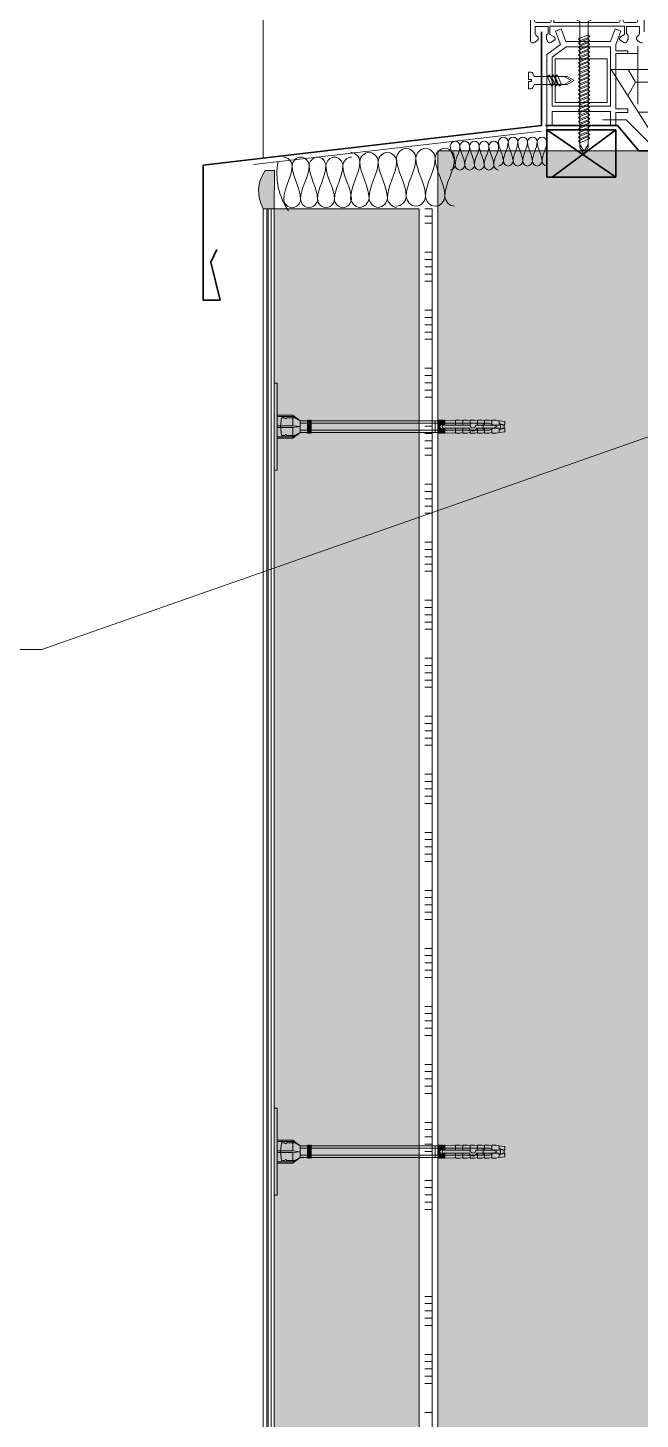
# Model space of a CAD drawing. Header units: millimetres. Extents: x 706 to 61221, y -16940 to 17865.
# Drawn here: x 10834 to 11257, y 4069 to 5028 of the extents above; entities that cross this region are included whole.
import ezdxf

# ---------------------------------------------------------------- set-up
doc = ezdxf.new("R2010")
doc.units = ezdxf.units.MM
for name, color, linetype, lineweight in [('TN-КРЕПЕЖ', 7, 'Continuous', 20), ('Аннотация', 7, 'Continuous', 20), ('Сноски', 7, 'Continuous', 20), ('ТН_Крепеж', 7, 'Continuous', 20), ('Узлы', 7, 'Continuous', 20)]:
    doc.layers.add(name, color=color, linetype=linetype, lineweight=lineweight)
doc.layers.add('Линии', color=7, linetype='Continuous', lineweight=9, true_color=0x00a600)
doc.layers.add('Откосы оконные_dwg', color=7, linetype='Continuous', lineweight=9, true_color=0x767676)

# ---------------------------------------------------------------- blocks, each defined once
blk = doc.blocks.new('Откосы оконные_dwg__U19-V5-Подиумы')
at = {"layer": 'Сноски'}
h = blk.add_hatch(color=256, dxfattribs=at)
h.paths.add_polyline_path([(4048.26, 5136.01), (4048.79, 5136.05), (4048.79, 5140.68), (4048.18, 5141.73), (4048.18, 5149.15), (4047.55, 5149.78), (4044.79, 5149.78), (4042.89, 5151.78), (4042.86, 5164.51), (4040.47, 5169.68), (4040.47, 5147.26), (4042.11, 5147.26), (4042.11, 5140.54), (4042.58, 5140.3), (4048.26, 5140.3), (4048.26, 5136.05)])
h.paths.add_polyline_path([(4001.96, 5137.84), (4005.97, 5140.54), (4005.97, 5147.26), (4008.47, 5147.26), (4008.47, 5169), (4004.32, 5167.42), (4004.32, 5162.14), (4002.58, 5162.15), (4002.08, 5163.19), (4001.54, 5163.43), (4001.02, 5163.34), (4000.43, 5163.07), (3997.79, 5160.43), (3997.51, 5159.05), (3997.86, 5158.57), (4000.86, 5156.11), (4001.47, 5156.03), (4002.02, 5156.25), (4002.59, 5157.23), (4004.47, 5157.23), (4004.47, 5153.36), (4001.96, 5153.36), (4001.96, 5141.32)])
h.paths.add_polyline_path([(4014.47, 5147.26), (4021.47, 5147.26), (4021.47, 5164.51), (4014.47, 5164.51), (4014.47, 5153.36)])
h.paths.add_polyline_path([(4034.47, 5147.26), (4034.47, 5164.51), (4027.47, 5164.51), (4027.47, 5147.26)])
h = blk.add_hatch(color=256, dxfattribs=at)
h.paths.add_polyline_path([(3986.32, 5084.64), (3986.32, 5100.94), (3981.67, 5099.7), (3981.67, 5095.32), (3980.5, 5095.35), (3978.42, 5096.25), (3975.6, 5093.37), (3975.66, 5091.96), (3975.86, 5091.75), (3978.97, 5089.33), (3979.57, 5089.22), (3980.25, 5089.62), (3980.52, 5090.06), (3980.58, 5090.39), (3982.06, 5090.39), (3982.06, 5087.07), (3984.15, 5085.88)])
h.paths.add_polyline_path([(3980.58, 5095.35), (3980.41, 5095.99), (3979.95, 5096.45), (3979.21, 5096.58), (3978.42, 5096.25), (3980.58, 5095.36)])
blk.add_hatch(color=256, dxfattribs=at).paths.add_polyline_path([(4042.17, 5061.35), (4045.93, 5063.04), (4046.1, 5067.22), (4046.56, 5067.69), (4047.2, 5067.86), (4047.7, 5067.86), (4047.87, 5065.13), (4048.34, 5064.67), (4048.64, 5064.54), (4049.86, 5064.87), (4054.62, 5069.87), (4054.3, 5071.09), (4049.6, 5075.72), (4048.34, 5075.72), (4047.87, 5075.26), (4047.7, 5074.63), (4047.7, 5072.53), (4046.56, 5072.7), (4046.1, 5073.17), (4045.93, 5073.8), (4045.93, 5076.93), (4042.17, 5076.93), (4042.17, 5066.59)])
for p, q in [((4008.47, 5318.3), (4008.47, 5147.26)), ((4014.47, 5318.3), (4014.47, 5147.26)), ((4021.47, 5318.3), (4021.47, 5147.26)), ((4027.47, 5318.3), (4027.47, 5147.26)), ((4034.47, 5318.3), (4034.47, 5147.26)), ((4040.47, 5318.3), (4040.47, 5147.26)), ((3997.79, 5160.43), (4000.43, 5163.07)), ((4004.32, 5167.42), (4008.47, 5169)), ((4014.47, 5164.51), (4021.47, 5164.51)), ((4027.47, 5164.51), (4034.47, 5164.51)), ((4042.89, 5164.45), (4040.47, 5169.68)), ((3996.09, 5156.48), (3997.68, 5155.13)), ((3997.86, 5158.57), (4000.38, 5156.45)), ((4046.9, 5152.53), (4048.16, 5152.53)), ((4060.86, 5142.19), (4060.86, 5156.87)), ((4049.06, 5152.16), (4050.55, 5150.66)), ((4053.24, 5136.31), (4052.37, 5133.14)), ((4052.99, 5137.47), (4053.07, 5137.36)), ((4056.45, 5137.76), (4056.72, 5137.29)), ((4062.18, 5140.7), (4061.5, 5141.09)), ((4052.87, 5130.08), (4051.61, 5130.96)), ((3975.78, 5093.61), (3978.42, 5096.25)), ((3981.67, 5099.7), (3986.32, 5100.94)), ((4014.97, 5104.45), (4034.58, 5104.45)), ((3963.64, 5093.92), (3963.64, 5019.08)), ((3975.86, 5091.75), (3978.37, 5089.62)), ((4023.34, 5066.96), (3980.92, 5063.06)), ((4054.3, 5071.09), (4049.86, 5075.52)), ((4054.3, 5069.3), (4049.86, 5064.87)), ((3966.46, 5032.97), (3966.46, 5042.59)), ((3967.72, 5043.85), (3976.77, 5043.85)), ((3978.03, 5042.59), (3978.03, 5032.97)), ((3976.77, 5031.71), (3967.72, 5031.71)), ((4036.45, 5031.71), (4028.98, 5031.71)), ((3966.87, 5018.12), (3968.61, 5019.62)), ((3968.68, 5021.78), (3967.36, 5023.1)), ((3969.05, 5020.58), (3969.05, 5020.89)), ((3974.67, 5022.53), (3974.67, 5020.37)), ((3974.87, 5019.68), (3975.82, 5018.22)), ((4030.94, 5019.68), (4029.99, 5018.22)), ((4031.14, 5022.53), (4031.14, 5020.37)), ((4036.76, 5020.58), (4036.76, 5020.89)), ((4037.13, 5021.78), (4038.45, 5023.1)), ((4038.94, 5018.12), (4037.2, 5019.62)), ((3964.9, 5017.82), (3966.05, 5017.82)), ((4040.91, 5017.82), (4039.76, 5017.82))]:
    blk.add_line(p, q, dxfattribs=at)
at = {"layer": 'Сноски', "flags": 128}
for points in [[(4002.59, 5162.18), (4002.59, 5162.14), (4004.32, 5162.14), (4004.32, 5167.42), (4003.27, 5167.42), (3987.12, 5161.19)], [(4060.1, 5158.03), (4045.35, 5164.45), (4042.89, 5164.45), (4042.89, 5151.78), (4044.79, 5149.78), (4047.55, 5149.78), (4048.18, 5149.15), (4048.18, 5141.73), (4048.79, 5140.68), (4048.79, 5136.05), (4001.96, 5132.35), (4001.96, 5153.36), (4004.47, 5153.36), (4004.47, 5157.23), (4002.59, 5157.23)], [(3986.32, 5160.01), (3986.32, 5089.44), (3991.73, 5089.44), (3991.73, 5091.5), (3989.67, 5091.5), (3989.67, 5095.5), (3998.62, 5095.5), (3998.62, 5091.29), (3996.56, 5091.29), (3996.56, 5089.44), (4016.76, 5089.44), (4016.76, 5093.59), (4013.7, 5093.59), (4013.7, 5103.18)], [(3995.09, 5161.33), (3989.06, 5159), (3989.06, 5100.31)], [(3989.06, 5099.05), (3999.81, 5099.05), (3999.81, 5129.23), (3998.13, 5132.35), (3998.13, 5154.17)], [(4057.36, 5156.23), (4045.63, 5161.33), (4045.63, 5153.79)], [(4050.92, 5149.76), (4050.92, 5141.73), (4058.12, 5141.73), (4058.12, 5155.07)], [(4005.97, 5140.54), (4001.96, 5137.84), (4001.96, 5136.38), (4003.05, 5136.38), (4003.05, 5134.67), (4006.18, 5134.7), (4006.34, 5132.7), (4008.65, 5132.88), (4008.65, 5137.36), (4017.22, 5137.36), (4017.2, 5133.56), (4020.64, 5133.83), (4020.64, 5137.33), (4029.38, 5137.33), (4029.34, 5134.52), (4032.66, 5134.78), (4032.68, 5137.64), (4041.42, 5137.64), (4041.59, 5135.48), (4048.26, 5136.01), (4048.26, 5140.3), (4042.58, 5140.3), (4042.11, 5140.54)], [(4051.1, 5132.24), (4051.95, 5136.69), (4051.28, 5137.84), (4051.31, 5137.85)], [(4052.49, 5132.17), (4053, 5131.29), (4055.24, 5136)], [(4056.77, 5136.12), (4054.55, 5131.43), (4058.59, 5131.43), (4058.59, 5129.85), (4053.59, 5129.85)], [(4055.36, 5136.67), (4055.19, 5138.39), (4055.22, 5138.39)], [(4062.81, 5064.3), (4062.81, 5138.43), (4062.81, 5139.6)], [(4009.55, 5107.57), (4009.55, 5093.2), (4002.18, 5092.59), (4002.71, 5129.66), (4047.93, 5133.23), (4047.7, 5129.73), (4048.84, 5127.93), (4048.84, 5118.81), (4045.17, 5118.81), (4045.17, 5116.8), (4048.84, 5116.8), (4048.84, 5092.53), (4040.67, 5092.53), (4040.67, 5102.11)], [(4060.07, 5092.53), (4050.58, 5092.53), (4050.58, 5126.03), (4060.07, 5126.03), (4060.07, 5065.78), (4054.66, 5065.78), (4056.24, 5067.36)], [(4037.68, 5108.56), (4028.57, 5108.56), (4028.57, 5111.67), (4025.81, 5111.67), (4025.81, 5108.77), (4023.25, 5108.77), (4023.25, 5111.6), (4021.04, 5111.6), (4021.04, 5108.84), (4014.19, 5108.84), (4010.81, 5108.84)], [(4039.41, 5103.38), (4038.95, 5103.38), (4038.95, 5107.3)], [(3981.67, 5095.32), (3981.67, 5099.7), (3964.58, 5095.14)], [(3980.58, 5095.35), (3980.58, 5095.32), (3981.67, 5095.32), (3980.58, 5095.32)], [(4035.84, 5103.18), (4035.84, 5095.02), (4032.65, 5095.02), (4032.65, 5091.9), (4035.42, 5091.9), (4035.42, 5089.07), (4047.49, 5089.07), (4047.49, 5076.93), (4045.93, 5076.93), (4045.93, 5073.8)], [(3980.58, 5090.39), (3982.06, 5090.39), (3982.06, 5089.74), (3982.06, 5087.07), (3980.02, 5086.15), (3980.02, 5077.85), (3976.38, 5076.88), (3976.38, 5087.17), (3972.15, 5093.53), (3966.46, 5092.12), (3966.46, 5045.57), (3978.12, 5045.57), (3978.12, 5064.09), (3976.64, 5066.03)], [(3982.06, 5087.07), (3986.32, 5084.64), (3986.32, 5089.44)], [(4060.07, 5082.16), (4050, 5082.16), (4050, 5091.24), (4060.07, 5091.24)], [(4045.93, 5063.04), (4042.17, 5061.35), (4042.17, 5076.93), (4045.93, 5076.93)], [(4056.24, 5073.03), (4050, 5078.5), (4050, 5080.64), (4060.07, 5080.64)], [(3976.38, 5066.8), (3976.38, 5074.05), (3979.39, 5075.02), (3979.39, 5066.84), (3980.16, 5065.51), (4025.84, 5069.72), (4025.84, 5073.37), (4029.21, 5073.37), (4029.21, 5067.39), (4028.07, 5067.39), (4028.07, 5063.47), (4037.56, 5063.47), (4037.56, 5070.34), (4034.96, 5070.34), (4034.96, 5073.37), (4042.17, 5073.37), (4042.17, 5025.39)], [(4045.93, 5066.59), (4045.93, 5063.04), (4061.55, 5063.04)], [(4047.2, 5072.53), (4047.7, 5072.53), (4047.7, 5074.63)], [(4047.7, 5065.76), (4047.7, 5067.86), (4047.2, 5067.86)], [(3979.77, 5061.8), (3979.77, 5031.71), (4024.25, 5031.71)], [(4025.52, 5032.97), (4025.52, 5057.98), (4021.57, 5057.98), (4021.57, 5059.62), (4025.52, 5059.62), (4025.52, 5062.74), (4024.71, 5063.65), (4024.72, 5065.69)], [(4027.72, 5032.97), (4027.72, 5061.29), (4029.08, 5061.29), (4029.08, 5060.4), (4029.58, 5060.4), (4029.58, 5057.86), (4031.03, 5057.86), (4031.03, 5060.44), (4033.14, 5060.44), (4033.14, 5058.17), (4033.14, 5057.86), (4035.37, 5057.86), (4035.37, 5060.44), (4037.71, 5060.44), (4037.71, 5032.97)], [(3966.99, 5024), (3966.99, 5029.01), (3975.95, 5029.01), (3975.95, 5024), (3975.3, 5023.63)], [(3980.09, 5021.78), (3977.15, 5023.47), (3977.15, 5029.13), (4026.93, 5029.13)], [(4025.72, 5021.78), (4028.66, 5023.47), (4028.66, 5029.13), (3978.88, 5029.13)], [(4038.82, 5024), (4038.82, 5029.01), (4029.86, 5029.01), (4029.86, 5024), (4030.51, 5023.63)], [(3977.62, 5017.88), (3980.72, 5020.11), (3980.72, 5020.68)], [(4028.19, 5017.88), (4025.08, 5020.11), (4025.08, 5020.68)]]:
    blk.add_lwpolyline(points, dxfattribs=at)
blk.add_lwpolyline([(4005.97, 5147.26), (4042.11, 5147.26), (4042.11, 5140.54), (4005.97, 5140.54)], close=True, dxfattribs=at)
at = {"layer": 'Сноски'}
for centre, radius, start, end in [((4001.32, 5162.18), 1.26, 0, 135), ((3987.58, 5160.01), 1.26, 111.10648, 180), ((3998.68, 5159.54), 4.01, 153.51837, 229.73844), ((3998.68, 5159.54), 1.26, 135, 229.73844), ((3996.86, 5154.17), 1.26, 0, 49.73844), ((4001.32, 5157.29), 1.26, 221.62968, 356.62968), ((4046.9, 5153.79), 1.26, 180, 270), ((4048.16, 5151.26), 1.26, 45, 90), ((4056.85, 5155.07), 1.26, 0, 66.48423), ((4059.6, 5156.87), 1.26, 0, 66.48423), ((4049.66, 5149.76), 1.26, 0, 45), ((4051.94, 5136.76), 1.26, 34.36203, 120), ((4052.02, 5136.64), 1.26, 344.59601, 34.36203), ((4055.35, 5137.13), 1.26, 30, 95.71919), ((4054.1, 5136.55), 1.26, 334.48064, 5.71919), ((4055.62, 5136.66), 1.26, 334.64951, 30), ((4062.13, 5142.19), 1.26, 180, 240), ((4061.55, 5139.6), 1.26, 0, 60), ((4052.34, 5132), 1.26, 169.12338, 234.87737), ((4053.59, 5132.8), 1.26, 164.59601, 210), ((4053.59, 5131.11), 1.26, 234.87737, 270), ((4010.81, 5107.57), 1.26, 90, 180), ((4037.68, 5107.3), 1.26, 0, 90), ((3964.9, 5093.92), 1.26, 104.92472, 180), ((3979.32, 5095.35), 1.26, 0, 135), ((3989.69, 5099.68), 0.894, 135, 225), ((4014.97, 5103.18), 1.26, 90, 180), ((4034.58, 5103.18), 1.26, 0, 90), ((4039.41, 5102.11), 1.26, 360, 90), ((3976.68, 5092.71), 1.26, 135, 229.73844), ((3979.32, 5090.46), 1.26, 221.62968, 356.62968), ((4048.97, 5074.63), 1.26, 45, 180), ((3977.64, 5066.8), 1.26, 180, 217.46613), ((4023.46, 5065.7), 1.26, 359.5372, 95.25509), ((4047.2, 5073.8), 1.26, 180, 270), ((4047.2, 5066.59), 1.26, 90, 180), ((4053.4, 5070.19), 1.26, 315, 45), ((4053.4, 5070.19), 4.01, 315, 45), ((3981.04, 5061.8), 1.26, 95.25509, 180), ((4048.97, 5065.76), 1.26, 180, 315), ((4061.55, 5064.3), 1.26, 270, 0), ((3967.72, 5042.59), 1.26, 90, 180), ((3976.77, 5042.59), 1.26, 0, 90), ((3967.72, 5032.97), 1.26, 180, 270), ((3976.77, 5032.97), 1.26, 270, 360), ((4024.25, 5032.97), 1.26, 270, 0), ((4028.98, 5032.97), 1.26, 180, 270), ((4036.45, 5032.97), 1.26, 270, 0), ((3964.9, 5019.08), 1.26, 180, 270), ((3968.25, 5024), 1.26, 180, 225), ((3967.78, 5020.58), 1.26, 310.70834, 360), ((3967.78, 5020.89), 1.26, 360, 45), ((3975.93, 5022.53), 1.26, 120, 180), ((3975.93, 5020.37), 1.26, 180, 212.96921), ((3976.88, 5018.91), 1.26, 212.96921, 305.66897), ((3979.46, 5020.68), 1.26, 0, 60), ((4026.35, 5020.68), 1.26, 120, 180), ((4028.93, 5018.91), 1.26, 234.33103, 327.03079), ((4029.88, 5022.53), 1.26, 0, 60), ((4029.88, 5020.37), 1.26, 327.03079, 0), ((4038.02, 5020.89), 1.26, 135, 180), ((4038.02, 5020.58), 1.26, 180, 229.29166), ((4037.56, 5024), 1.26, 315, 360), ((3966.05, 5019.08), 1.26, 270, 310.70834), ((4039.76, 5019.08), 1.26, 229.29166, 270)]:
    blk.add_arc(centre, radius, start, end, dxfattribs=at)
blk = doc.blocks.new('Откосы оконные_dwg__U21-4293981-Подиумы')
at = {"layer": 'TN-КРЕПЕЖ', "color": 8, "true_color": 0x767676, "flags": 128}
blk.add_lwpolyline([(2059.42, 4868.73), (2062.22, 4873.51), (2062.22, 4958.25), (2064.21, 4959.1), (2064.87, 4959.65), (2065.12, 4960.48), (2065.12, 4962.15), (2060.12, 4962.15), (2060.12, 4960.15), (2058.72, 4960.15), (2058.72, 4962.15), (2053.72, 4962.15), (2053.72, 4960.48), (2053.97, 4959.65), (2054.63, 4959.1), (2056.62, 4958.25), (2056.62, 4873.51)], close=True, dxfattribs=at)
at = {"layer": 'TN-КРЕПЕЖ', "flags": 128}
for points in [[(2065.12, 4960.48), (2065.12, 4962.15), (2060.12, 4962.15), (2060.12, 4960.15), (2058.72, 4960.15), (2058.72, 4962.15), (2053.72, 4962.15), (2053.72, 4960.48)], [(2054.63, 4959.1), (2056.62, 4958.25), (2056.62, 4945.67), (2056.62, 4871.43), (2059.42, 4866.65), (2062.22, 4871.43), (2062.22, 4945.67), (2062.22, 4958.25), (2064.21, 4959.1)]]:
    blk.add_lwpolyline(points, dxfattribs=at)
for points in [[(2056.62, 4944.86), (2063.32, 4947.66), (2062.22, 4949.06), (2055.52, 4946.26)], [(2056.62, 4942.16), (2063.32, 4944.96), (2062.22, 4946.36), (2055.52, 4943.56)], [(2056.62, 4939.46), (2063.32, 4942.26), (2062.22, 4943.66), (2055.52, 4940.86)], [(2056.62, 4936.76), (2063.32, 4939.56), (2062.22, 4940.96), (2055.52, 4938.16)], [(2056.62, 4934.06), (2063.32, 4936.86), (2062.22, 4938.26), (2055.52, 4935.46)], [(2056.62, 4931.36), (2063.32, 4934.16), (2062.22, 4935.56), (2055.52, 4932.76)], [(2056.62, 4928.66), (2063.32, 4931.46), (2062.22, 4932.86), (2055.52, 4930.06)], [(2056.62, 4925.96), (2063.32, 4928.76), (2062.22, 4930.16), (2055.52, 4927.36)], [(2056.62, 4923.26), (2063.32, 4926.06), (2062.22, 4927.46), (2055.52, 4924.66)], [(2056.62, 4920.56), (2063.32, 4923.36), (2062.22, 4924.76), (2055.52, 4921.96)], [(2056.62, 4917.86), (2063.32, 4920.66), (2062.22, 4922.06), (2055.52, 4919.26)], [(2056.62, 4915.16), (2063.32, 4917.96), (2062.22, 4919.36), (2055.52, 4916.56)], [(2056.62, 4912.46), (2063.32, 4915.26), (2062.22, 4916.66), (2055.52, 4913.86)], [(2056.62, 4909.76), (2063.32, 4912.56), (2062.22, 4913.96), (2055.52, 4911.16)], [(2056.62, 4907.06), (2063.32, 4909.86), (2062.22, 4911.26), (2055.52, 4908.46)], [(2056.62, 4904.36), (2063.32, 4907.16), (2062.22, 4908.56), (2055.52, 4905.76)], [(2056.62, 4901.66), (2063.32, 4904.46), (2062.22, 4905.86), (2055.52, 4903.06)], [(2056.62, 4898.96), (2063.32, 4901.76), (2062.22, 4903.16), (2055.52, 4900.36)], [(2056.62, 4896.26), (2063.32, 4899.06), (2062.22, 4900.46), (2055.52, 4897.66)], [(2056.62, 4893.56), (2063.32, 4896.36), (2062.22, 4897.76), (2055.52, 4894.96)], [(2056.62, 4890.86), (2063.32, 4893.66), (2062.22, 4895.06), (2055.52, 4892.26)], [(2056.62, 4888.16), (2063.32, 4890.96), (2062.22, 4892.36), (2055.52, 4889.56)], [(2056.62, 4885.46), (2063.32, 4888.26), (2062.22, 4889.66), (2055.52, 4886.86)], [(2056.62, 4882.76), (2063.32, 4885.56), (2062.22, 4886.96), (2055.52, 4884.16)], [(2056.62, 4880.06), (2063.32, 4882.86), (2062.22, 4884.26), (2055.52, 4881.46)], [(2056.62, 4877.36), (2063.32, 4880.16), (2062.22, 4881.56), (2055.52, 4878.76)], [(2056.62, 4874.66), (2063.32, 4877.46), (2062.22, 4878.86), (2055.52, 4876.06)]]:
    blk.add_lwpolyline(points, close=True, dxfattribs=at)
at = {"layer": 'TN-КРЕПЕЖ'}
for centre, start, end in [((2055.22, 4960.48), 180, 246.81006), ((2063.62, 4960.48), 293.18994, 0)]:
    blk.add_arc(centre, 1.5, start, end, dxfattribs=at)
blk = doc.blocks.new('Откосы оконные_dwg_Фасадный держатель_низ-4293964-Подиумы')
at = {"layer": 'ТН_Крепеж'}
for p, q in [((1956.54, 4677.14), (1957.04, 4677.16)), ((1957.54, 4677.18), (1958.04, 4677.2)), ((1958.54, 4677.22), (1959.04, 4677.24)), ((1959.54, 4677.26), (1960.04, 4677.28)), ((1987.04, 4670.53), (1987.04, 4675.53)), ((1956.54, 4668.93), (1957.04, 4668.91)), ((1957.54, 4668.89), (1958.04, 4668.87)), ((1958.54, 4668.85), (1959.04, 4668.83)), ((1959.54, 4668.81), (1960.04, 4668.78)), ((1959.66, 4672.03), (1977.54, 4672.03))]:
    blk.add_line(p, q, dxfattribs=at)
at = {"layer": 'ТН_Крепеж', "flags": 128}
for points in [[(1956.04, 4677.12), (1954.04, 4677.03), (1954.04, 4669.03), (1956.04, 4668.95)], [(1957.54, 4674.15), (1957.54, 4677.53), (1957.04, 4677.53), (1957.04, 4668.53), (1957.54, 4668.53), (1957.54, 4671.92)], [(1958.54, 4674.53), (1958.54, 4677.53), (1958.04, 4677.53), (1958.04, 4674.45)], [(1959.54, 4674.15), (1959.54, 4677.53), (1959.04, 4677.53), (1959.04, 4674.45)], [(1983.04, 4677.03), (1981.04, 4677.53), (1978.04, 4677.53), (1978.04, 4674.03), (1959.66, 4674.03)], [(1960.54, 4674.03), (1960.54, 4677.53), (1960.04, 4677.53), (1960.04, 4674.03)], [(1960.54, 4677.31), (1966.04, 4677.53), (1968.04, 4677.03)], [(1968.04, 4674.03), (1968.04, 4677.53), (1971.04, 4677.53), (1973.04, 4677.03)], [(1973.04, 4674.03), (1973.04, 4677.53), (1976.04, 4677.53), (1978.04, 4677.03)], [(1993.04, 4674.03), (1993.04, 4677.53), (1996.04, 4677.53), (1998.04, 4677.03), (1998.04, 4674.03), (1982.04, 4674.03)], [(1982.54, 4672.03), (1998.04, 4672.03), (1998.04, 4669.03), (2002.04, 4669.53), (2002.04, 4671.53), (2001.54, 4672.03), (2001.54, 4674.03), (2002.04, 4674.53), (2002.04, 4676.53), (1998.04, 4677.03)], [(1983.04, 4674.03), (1983.04, 4677.53), (1986.04, 4677.53), (1988.04, 4677.03)], [(1988.04, 4674.03), (1988.04, 4677.53), (1991.04, 4677.53), (1993.04, 4677.03)], [(1998.04, 4671.03), (1999.04, 4671.03), (1999.04, 4675.03), (1998.04, 4675.03)], [(1999.04, 4674.53), (2000.54, 4674.53), (2000.54, 4674.03), (2001.54, 4674.03)], [(1958.04, 4671.62), (1958.04, 4668.53), (1958.54, 4668.53), (1958.54, 4671.53)], [(1959.04, 4671.62), (1959.04, 4668.53), (1959.54, 4668.53), (1959.54, 4671.92)], [(1960.04, 4672.03), (1960.04, 4668.53), (1960.54, 4668.53), (1960.54, 4672.03)], [(1960.54, 4668.76), (1966.04, 4668.53), (1968.04, 4669.03)], [(1968.04, 4672.03), (1968.04, 4668.53), (1971.04, 4668.53), (1973.04, 4669.03)], [(1973.04, 4672.03), (1973.04, 4668.53), (1976.04, 4668.53), (1978.04, 4669.03)], [(1978.04, 4670.97), (1978.04, 4668.53), (1981.04, 4668.53), (1983.04, 4669.03)], [(1983.04, 4672.03), (1983.04, 4668.53), (1986.04, 4668.53), (1988.04, 4669.03)], [(1988.04, 4672.03), (1988.04, 4668.53), (1991.04, 4668.53), (1993.04, 4669.03)], [(1993.04, 4672.03), (1993.04, 4668.53), (1996.04, 4668.53), (1998.04, 4669.03)], [(1999.04, 4671.53), (2000.54, 4671.53), (2000.54, 4672.03), (2001.54, 4672.03)]]:
    blk.add_lwpolyline(points, dxfattribs=at)
blk.add_lwpolyline([(1956.04, 4668.53), (1956.54, 4668.53), (1956.54, 4677.53), (1956.04, 4677.53)], close=True, dxfattribs=at)
at = {"layer": 'ТН_Крепеж'}
for centre, radius, start, end in [((1958.54, 4673.03), 1.5, 41.81031, 318.18969), ((1959.66, 4673.03), 1, 90, 270), ((1980.04, 4674.03), 2, 180, 0), ((1980.04, 4672.56), 2.56, 191.95449, 348.04551)]:
    blk.add_arc(centre, radius, start, end, dxfattribs=at)
blk = doc.blocks.new('Откосы оконные_dwg_Фасадный держатель_верх-4293965-Подиумы')
at = {"layer": 'ТН_Крепеж'}
for p, q in [((1855.82, 4673.53), (1855.82, 4680.03)), ((1866.32, 4677.03), (1866.82, 4677.03)), ((1867.32, 4677.03), (1867.82, 4677.03)), ((1855.82, 4666.03), (1855.82, 4672.53)), ((1866.32, 4669.03), (1866.82, 4669.03)), ((1867.32, 4669.03), (1867.82, 4669.03))]:
    blk.add_line(p, q, dxfattribs=at)
at = {"layer": 'ТН_Крепеж', "flags": 128}
for points in [[(1844.82, 4643.03), (1842.82, 4643.03), (1842.82, 4703.03), (1844.82, 4703.03)], [(1865.82, 4668.53), (1866.32, 4668.53), (1866.32, 4677.53), (1865.82, 4677.53)], [(1866.82, 4668.53), (1867.32, 4668.53), (1867.32, 4677.53), (1866.82, 4677.53)], [(1867.82, 4668.53), (1868.32, 4668.53), (1868.32, 4677.53), (1867.82, 4677.53)]]:
    blk.add_lwpolyline(points, close=True, dxfattribs=at)
for points in [[(1844.82, 4665.03), (1855.82, 4665.03), (1860.82, 4669.03), (1860.82, 4677.03), (1855.82, 4681.03), (1844.82, 4681.03)], [(1844.82, 4680.03), (1855.82, 4680.03), (1860.82, 4677.03), (1865.82, 4677.03)], [(1844.82, 4673.53), (1855.82, 4673.53), (1860.82, 4673.03), (1855.82, 4672.53), (1844.82, 4672.53)], [(1844.82, 4666.03), (1855.82, 4666.03), (1860.82, 4669.03), (1865.82, 4669.03)]]:
    blk.add_lwpolyline(points, dxfattribs=at)
blk = doc.blocks.new('Откосы оконные_dwg__U17-4293966-Подиумы')
at = {"layer": 'ТН_Крепеж'}
for p, q in [((1868.32, 4677.03), (1954.04, 4677.03)), ((1868.32, 4669.03), (1954.04, 4669.03))]:
    blk.add_line(p, q, dxfattribs=at)
at = {"layer": 'ТН_Крепеж', "color": 8, "true_color": 0x767676, "flags": 128}
blk.add_lwpolyline([(1842.82, 4643.03), (1844.82, 4643.03), (1844.82, 4665.03), (1855.82, 4665.03), (1860.82, 4669.03), (1865.82, 4669.03), (1865.82, 4668.53), (1866.32, 4668.53), (1866.32, 4669.03), (1866.82, 4669.03), (1866.82, 4668.53), (1867.32, 4668.53), (1867.32, 4669.03), (1867.82, 4669.03), (1867.82, 4668.53), (1868.32, 4668.53), (1868.32, 4669.03), (1954.04, 4669.03), (1956.04, 4668.95), (1956.04, 4668.53), (1956.54, 4668.53), (1956.54, 4668.93), (1957.04, 4668.91), (1957.04, 4668.53), (1957.54, 4668.53), (1957.54, 4668.89), (1958.04, 4668.87), (1958.04, 4668.53), (1958.54, 4668.53), (1958.54, 4668.85), (1959.04, 4668.83), (1959.04, 4668.53), (1959.54, 4668.53), (1959.54, 4668.81), (1960.04, 4668.78), (1960.04, 4668.53), (1960.54, 4668.53), (1960.54, 4668.76), (1966.04, 4668.53), (1968.04, 4669.03), (1968.04, 4668.53), (1971.04, 4668.53), (1973.04, 4669.03), (1973.04, 4668.53), (1976.04, 4668.53), (1978.04, 4669.03), (1978.04, 4668.53), (1981.04, 4668.53), (1983.04, 4669.03), (1983.04, 4668.53), (1986.04, 4668.53), (1988.04, 4669.03), (1988.04, 4668.53), (1991.04, 4668.53), (1993.04, 4669.03), (1993.04, 4668.53), (1996.04, 4668.53), (1998.04, 4669.03), (2002.04, 4669.53), (2002.04, 4671.53), (2001.54, 4672.03), (2001.54, 4674.03), (2002.04, 4674.53), (2002.04, 4676.53), (1998.04, 4677.03), (1996.04, 4677.53), (1993.04, 4677.53), (1993.04, 4677.03), (1991.04, 4677.53), (1988.04, 4677.53), (1988.04, 4677.03), (1986.04, 4677.53), (1983.04, 4677.53), (1983.04, 4677.03), (1981.04, 4677.53), (1978.04, 4677.53), (1978.04, 4677.03), (1976.04, 4677.53), (1973.04, 4677.53), (1973.04, 4677.03), (1971.04, 4677.53), (1968.04, 4677.53), (1968.04, 4677.03), (1966.04, 4677.53), (1960.54, 4677.31), (1960.54, 4677.53), (1960.04, 4677.53), (1960.04, 4677.28), (1959.54, 4677.26), (1959.54, 4677.53), (1959.04, 4677.53), (1959.04, 4677.24), (1958.54, 4677.22), (1958.54, 4677.53), (1958.04, 4677.53), (1958.04, 4677.2), (1957.54, 4677.18), (1957.54, 4677.53), (1957.04, 4677.53), (1957.04, 4677.16), (1956.54, 4677.14), (1956.54, 4677.53), (1956.04, 4677.53), (1956.04, 4677.12), (1954.04, 4677.03), (1868.32, 4677.03), (1868.32, 4677.53), (1867.82, 4677.53), (1867.82, 4677.03), (1867.32, 4677.03), (1867.32, 4677.53), (1866.82, 4677.53), (1866.82, 4677.03), (1866.32, 4677.03), (1866.32, 4677.53), (1865.82, 4677.53), (1865.82, 4677.03), (1860.82, 4677.03), (1855.82, 4681.03), (1844.82, 4681.03), (1844.82, 4703.03), (1842.82, 4703.03)], close=True, dxfattribs=at)
at = {"layer": 'ТН_Крепеж', "flags": 128}
for points in [[(1850.32, 4679.03), (1847.82, 4679.03), (1847.32, 4673.03), (1847.82, 4667.03), (1850.32, 4667.03)], [(1851.32, 4667.03), (1857.45, 4667.03), (1860.82, 4669.03), (1860.82, 4670.53), (1991.54, 4670.53), (1996.54, 4673.03), (1991.54, 4675.53), (1860.82, 4675.53), (1860.82, 4677.03), (1857.45, 4679.03), (1851.32, 4679.03)]]:
    blk.add_lwpolyline(points, dxfattribs=at)
at = {"layer": 'ТН_Крепеж'}
for centre, start, end in [((1850.82, 4679.03), 180, 0), ((1850.82, 4667.03), 0, 180)]:
    blk.add_arc(centre, 0.5, start, end, dxfattribs=at)
for name in ['Откосы оконные_dwg_Фасадный держатель_верх-4293965-Подиумы', 'Откосы оконные_dwg_Фасадный держатель_низ-4293964-Подиумы']:
    blk.add_blockref(name, (0, 0))
blk = doc.blocks.new('Откосы оконные_dwg__U22-4293986-Подиумы')
at = {"layer": 'TN-КРЕПЕЖ', "color": 8, "true_color": 0x767676, "flags": 128}
blk.add_lwpolyline([(2047.69, 4911.78), (2042.91, 4914.58), (2022.2, 4914.58), (2021.35, 4916.57), (2020.8, 4917.23), (2019.97, 4917.48), (2018.3, 4917.48), (2018.3, 4912.48), (2020.3, 4912.48), (2020.3, 4911.08), (2018.3, 4911.08), (2018.3, 4906.08), (2019.97, 4906.08), (2020.8, 4906.32), (2021.35, 4906.99), (2022.2, 4908.98), (2042.91, 4908.98)], close=True, dxfattribs=at)
at = {"layer": 'TN-КРЕПЕЖ', "flags": 128}
for points in [[(2019.97, 4917.48), (2018.3, 4917.48), (2018.3, 4912.48), (2020.3, 4912.48), (2020.3, 4911.08), (2018.3, 4911.08), (2018.3, 4906.08), (2019.97, 4906.08)], [(2021.35, 4906.99), (2022.2, 4908.98), (2034.78, 4908.98), (2045, 4908.98), (2049.77, 4911.78), (2045, 4914.58), (2034.78, 4914.58), (2022.2, 4914.58), (2021.35, 4916.57)]]:
    blk.add_lwpolyline(points, dxfattribs=at)
for points in [[(2035.6, 4908.98), (2032.8, 4915.68), (2031.4, 4914.58), (2034.2, 4907.88)], [(2038.3, 4908.98), (2035.5, 4915.68), (2034.1, 4914.58), (2036.9, 4907.88)], [(2041, 4908.98), (2038.2, 4915.68), (2036.8, 4914.58), (2039.6, 4907.88)]]:
    blk.add_lwpolyline(points, close=True, dxfattribs=at)
at = {"layer": 'TN-КРЕПЕЖ'}
for centre, start, end in [((2019.97, 4915.98), 23.18994, 90), ((2019.97, 4907.58), 270, 336.81006)]:
    blk.add_arc(centre, 1.5, start, end, dxfattribs=at)

msp = doc.modelspace()

# ---------------------------------------------------------------- hatches: boundary and pattern name
at = {"layer": 'Узлы', "lineweight": 9}
h = msp.add_hatch(dxfattribs=at)
h.set_pattern_fill('FP_6', color=256, style=0, pattern_type=2)
h.set_pattern_definition([(0, (7217.277, 0), (17.859, 10.311), [11.906, -23.812]), (120, (7217.277, 0), (-17.859088, 10.310848), [11.906, -23.812]), (60, (7217.277, 0), (-8.8e-05, 20.621848), [0, -23.812, 11.906, 0])])
h.paths.add_polyline_path([(11592.68, 4943.261), (11592.68, 4999.378), (11236.566, 4999.378), (11272.217, 4943.261), (11470.087, 4943.261)])
at = {"layer": 'Узлы', "true_color": 0xffffff}
for points in [[(11117.057, 3933.261), (11440.087, 3933.261), (11440.087, 4943.261), (11117.057, 4943.261), (11117.057, 4713.261)], [(11004.087, 3933.261), (11104.087, 3933.261), (11104.087, 4903.27), (11004.087, 4903.27), (11004.087, 4713.261)]]:
    msp.add_hatch(color=7, dxfattribs=at).paths.add_polyline_path(points)
at = {"layer": 'Узлы', "true_color": 0x414141}
msp.add_hatch(color=250, dxfattribs=at).paths.add_polyline_path([(10996.625, 4903.289), (11004.078, 4903.289), (11004.372, 4929.781), (10997.969, 4929.561), (10995.26, 4924.718), (10993.724, 4919.386), (10993.44, 4913.844), (10994.425, 4908.383)])

# ---------------------------------------------------------------- linework, layer by layer
at = {"layer": 'Аннотация', "lineweight": 9}
for p, q in [((11604.287, 4865.728), (10843.828, 4599.434)), ((10843.828, 4599.434), (10640.826, 4599.434))]:
    msp.add_line(p, q, dxfattribs=at)
at = {"layer": 'Линии', "color": 251, "lineweight": 20, "true_color": 0x666666}
msp.add_line((10996.587, 5318.298), (10996.587, 4938.261), dxfattribs=at)
at = {"layer": 'Линии', "color": 7, "lineweight": 35}
for p, q in [((11188.569, 5025.393), (11188.569, 4960.609)), ((11188.569, 4960.609), (10955.247, 4933.449)), ((11191.431, 4960.609), (11241.099, 4960.609)), ((11241.099, 4960.609), (11255.734, 4943.261)), ((11255.734, 4943.261), (11375.799, 4943.261)), ((10955.247, 4933.449), (10955.247, 4840.321)), ((10960.433, 4866.5), (10964.468, 4875.101)), ((10966.812, 4840.321), (10960.433, 4866.5)), ((10955.247, 4840.321), (10966.812, 4840.321))]:
    msp.add_line(p, q, dxfattribs=at)
at = {"layer": 'Линии', "color": 7}
for p, q in [((11198.198, 5025.859), (11202.101, 5027.347)), ((11201.716, 5016.632), (11198.198, 5025.859)), ((11202.101, 5027.347), (11205.434, 5018.602)), ((11205.434, 5018.602), (11236.149, 5018.602)), ((11236.149, 5018.602), (11239.482, 5027.347)), ((11239.482, 5027.347), (11243.385, 5025.859)), ((11243.385, 5025.859), (11239.867, 5016.632)), ((11192.263, 5009.601), (11201.716, 5016.632)), ((11192.263, 4960.609), (11192.263, 5009.601)), ((11205.58, 5014.933), (11195.932, 5007.757)), ((11236.198, 5014.933), (11205.58, 5014.933)), ((11236.198, 4973.944), (11236.198, 5014.933)), ((11239.867, 5016.632), (11239.867, 5012.108)), ((11239.867, 5012.108), (11248.239, 5012.108)), ((11248.239, 5010.341), (11239.867, 5010.341)), ((11239.867, 5010.341), (11239.867, 4972.296)), ((11248.239, 5012.108), (11248.239, 5010.341)), ((11248.239, 5010.341), (11255.055, 5010.341)), ((11255.055, 4975.378), (11255.055, 5015.378)), ((11195.932, 5007.757), (11195.932, 4973.944)), ((11197.986, 4976.573), (11197.986, 5006.731)), ((11197.986, 5006.731), (11233.796, 5006.731)), ((11233.796, 5006.731), (11233.796, 4976.573)), ((11236.566, 4999.378), (11272.217, 4943.261)), ((11592.68, 4999.378), (11236.566, 4999.378)), ((11192.263, 4985.105), (11192.263, 4925.043)), ((11195.932, 4973.944), (11236.198, 4973.944)), ((11236.198, 4970.274), (11195.932, 4970.274)), ((11195.932, 4970.274), (11195.932, 4960.609)), ((11233.796, 4976.573), (11197.986, 4976.573)), ((11236.198, 4960.609), (11236.198, 4970.274)), ((11239.867, 4972.296), (11248.239, 4972.296)), ((11248.239, 4972.296), (11248.239, 4969.714)), ((11195.932, 4960.609), (11192.263, 4960.609)), ((11230.549, 4964.69), (11246.934, 4964.69)), ((11239.867, 4960.609), (11236.198, 4960.609)), ((11248.239, 4969.714), (11239.867, 4969.714)), ((11239.867, 4969.714), (11239.867, 4960.609)), ((11246.934, 4964.69), (11268.363, 4943.261)), ((11188.569, 4956.876), (10989.91, 4933.752)), ((11440.087, 4943.261), (11117.057, 4943.261)), ((11117.057, 4943.261), (11117.057, 3933.261)), ((10996.587, 3970.378), (10996.587, 4903.261)), ((10999.087, 3970.378), (10999.087, 4903.261)), ((11000.087, 4403.261), (11000.087, 4903.261)), ((11000.087, 4903.261), (11000.087, 3970.378)), ((11002.087, 3970.378), (11002.087, 4903.27)), ((11004.087, 4903.27), (11004.087, 3933.261)), ((11104.087, 4903.27), (11004.087, 4903.27)), ((11104.087, 3933.261), (11104.087, 4903.27))]:
    msp.add_line(p, q, dxfattribs=at)
at = {"layer": 'Линии', "color": 48, "lineweight": 35, "true_color": 0x4c3900}
for p, q in [((11192.263, 4957.774), (11239.867, 4925.043)), ((11192.265, 4925.043), (11192.265, 4957.774)), ((11192.265, 4957.774), (11239.867, 4957.774)), ((11239.867, 4957.783), (11195.847, 4925.043)), ((11239.867, 4957.774), (11239.867, 4925.043)), ((11239.867, 4925.043), (11192.265, 4925.043))]:
    msp.add_line(p, q, dxfattribs=at)
at = {"layer": 'Линии', "color": 7, "lineweight": 20}
for p, q in [((11004.372, 4929.781), (10997.969, 4929.561)), ((11004.078, 4903.289), (11004.372, 4929.781)), ((10996.625, 4903.289), (11004.078, 4903.289)), ((11113.087, 4903.261), (11108.087, 4903.261)), ((11113.087, 4903.261), (11113.087, 3970.379)), ((11113.087, 4898.261), (11108.087, 4898.261)), ((11113.087, 4893.261), (11108.087, 4893.261)), ((11113.087, 4873.261), (11108.087, 4873.261)), ((11113.087, 4868.261), (11108.087, 4868.261)), ((11113.087, 4863.261), (11108.087, 4863.261)), ((11113.087, 4858.261), (11108.087, 4858.261)), ((11113.087, 4853.261), (11108.087, 4853.261)), ((11113.087, 4833.261), (11108.087, 4833.261)), ((11113.087, 4828.261), (11108.087, 4828.261)), ((11113.087, 4823.261), (11108.087, 4823.261)), ((11113.087, 4818.261), (11108.087, 4818.261)), ((11113.087, 4813.261), (11108.087, 4813.261)), ((11113.087, 4793.261), (11108.087, 4793.261)), ((11113.087, 4788.261), (11108.087, 4788.261)), ((11113.087, 4783.261), (11108.087, 4783.261)), ((11113.087, 4778.261), (11108.087, 4778.261)), ((11113.087, 4773.261), (11108.087, 4773.261)), ((11113.087, 4753.261), (11108.087, 4753.261)), ((11113.087, 4748.261), (11108.087, 4748.261)), ((11113.087, 4743.261), (11108.087, 4743.261)), ((11113.087, 4738.261), (11108.087, 4738.261)), ((11113.087, 4733.261), (11108.087, 4733.261)), ((11113.087, 4713.261), (11108.087, 4713.261)), ((11113.087, 4708.261), (11108.087, 4708.261)), ((11113.087, 4703.261), (11108.087, 4703.261)), ((11113.087, 4698.261), (11108.087, 4698.261)), ((11113.087, 4693.261), (11108.087, 4693.261)), ((11113.087, 4673.261), (11108.087, 4673.261)), ((11113.087, 4668.261), (11108.087, 4668.261)), ((11113.087, 4663.261), (11108.087, 4663.261)), ((11113.087, 4658.261), (11108.087, 4658.261)), ((11113.087, 4653.261), (11108.087, 4653.261)), ((11113.087, 4633.261), (11108.087, 4633.261)), ((11113.087, 4628.261), (11108.087, 4628.261)), ((11113.087, 4623.261), (11108.087, 4623.261)), ((11113.087, 4618.261), (11108.087, 4618.261)), ((11113.087, 4613.261), (11108.087, 4613.261)), ((11113.087, 4593.261), (11108.087, 4593.261)), ((11113.087, 4588.261), (11108.087, 4588.261)), ((11113.087, 4583.261), (11108.087, 4583.261)), ((11113.087, 4578.261), (11108.087, 4578.261)), ((11113.087, 4573.261), (11108.087, 4573.261)), ((11113.087, 4553.261), (11108.087, 4553.261)), ((11113.087, 4548.261), (11108.087, 4548.261)), ((11113.087, 4543.261), (11108.087, 4543.261)), ((11113.087, 4538.261), (11108.087, 4538.261)), ((11113.087, 4533.261), (11108.087, 4533.261)), ((11113.087, 4513.261), (11108.087, 4513.261)), ((11113.087, 4508.261), (11108.087, 4508.261)), ((11113.087, 4503.261), (11108.087, 4503.261)), ((11113.087, 4498.261), (11108.087, 4498.261)), ((11113.087, 4493.261), (11108.087, 4493.261)), ((11113.087, 4473.261), (11108.087, 4473.261)), ((11113.087, 4468.261), (11108.087, 4468.261)), ((11113.087, 4463.261), (11108.087, 4463.261)), ((11113.087, 4458.261), (11108.087, 4458.261)), ((11113.087, 4453.261), (11108.087, 4453.261)), ((11113.087, 4433.261), (11108.087, 4433.261)), ((11113.087, 4428.261), (11108.087, 4428.261)), ((11113.087, 4423.261), (11108.087, 4423.261)), ((11113.087, 4418.261), (11108.087, 4418.261)), ((11113.087, 4413.261), (11108.087, 4413.261)), ((11113.087, 4393.261), (11108.087, 4393.261)), ((11113.087, 4388.261), (11108.087, 4388.261)), ((11113.087, 4383.261), (11108.087, 4383.261)), ((11113.087, 4378.261), (11108.087, 4378.261)), ((11113.087, 4373.261), (11108.087, 4373.261)), ((11113.087, 4353.261), (11108.087, 4353.261)), ((11113.087, 4348.261), (11108.087, 4348.261)), ((11113.087, 4343.261), (11108.087, 4343.261)), ((11113.087, 4338.261), (11108.087, 4338.261)), ((11113.087, 4333.261), (11108.087, 4333.261)), ((11113.087, 4313.261), (11108.087, 4313.261)), ((11113.087, 4308.261), (11108.087, 4308.261)), ((11113.087, 4303.261), (11108.087, 4303.261)), ((11113.087, 4298.261), (11108.087, 4298.261)), ((11113.087, 4293.261), (11108.087, 4293.261)), ((11113.087, 4273.261), (11108.087, 4273.261)), ((11113.087, 4268.261), (11108.087, 4268.261)), ((11113.087, 4263.261), (11108.087, 4263.261)), ((11113.087, 4258.261), (11108.087, 4258.261)), ((11113.087, 4253.261), (11108.087, 4253.261)), ((11113.087, 4233.261), (11108.087, 4233.261)), ((11113.087, 4228.261), (11108.087, 4228.261)), ((11113.087, 4223.261), (11108.087, 4223.261)), ((11113.087, 4218.261), (11108.087, 4218.261)), ((11113.087, 4213.261), (11108.087, 4213.261)), ((11113.087, 4153.261), (11108.087, 4153.261)), ((11113.087, 4148.261), (11108.087, 4148.261)), ((11113.087, 4143.261), (11108.087, 4143.261)), ((11113.087, 4138.261), (11108.087, 4138.261)), ((11113.087, 4133.261), (11108.087, 4133.261)), ((11113.087, 4113.261), (11108.087, 4113.261)), ((11113.087, 4108.261), (11108.087, 4108.261)), ((11113.087, 4103.261), (11108.087, 4103.261)), ((11113.087, 4098.261), (11108.087, 4098.261)), ((11113.087, 4093.261), (11108.087, 4093.261)), ((11113.087, 4073.261), (11108.087, 4073.261))]:
    msp.add_line(p, q, dxfattribs=at)
at = {"layer": 'Линии', "color": 7}
msp.add_arc((11049.58, 4927.109), 43.555, 168.587553, 215.494058, dxfattribs=at)
at = {"layer": 'Линии', "color": 7, "lineweight": 20}
msp.add_arc((11017.633, 4915.385), 24.241, 144.211158, 209.932567, dxfattribs=at)
at = {"layer": 'Линии', "color": 7}
for points in [[(11165.599, 4949.402), (11165.599, 4950.973), (11162.265, 4954.497), (11158.932, 4950.973), (11158.932, 4949.402)], [(11172.265, 4949.402), (11172.265, 4950.973), (11168.932, 4954.497), (11165.599, 4950.973), (11165.599, 4949.402)], [(11178.932, 4949.402), (11178.932, 4950.973), (11175.599, 4954.497), (11172.265, 4950.973), (11172.265, 4949.402)], [(11185.599, 4949.402), (11185.599, 4950.973), (11182.265, 4954.497), (11178.932, 4950.973), (11178.932, 4949.402)], [(11192.265, 4949.402), (11192.265, 4950.973), (11188.932, 4954.497), (11185.599, 4950.973), (11185.599, 4949.402)], [(11063.235, 4935.919), (11063.235, 4938.905), (11059.887, 4942.253), (11056.902, 4942.253)], [(11075.902, 4935.919), (11075.902, 4938.905), (11069.569, 4945.601), (11063.235, 4938.905), (11063.235, 4935.919)], [(11088.569, 4935.919), (11088.569, 4938.905), (11082.235, 4945.601), (11075.902, 4938.905), (11075.902, 4935.919)], [(11101.902, 4938.376), (11101.902, 4941.519), (11095.235, 4948.567), (11088.569, 4941.519), (11088.569, 4938.376)], [(11115.235, 4938.376), (11115.235, 4941.519), (11108.569, 4948.567), (11101.902, 4941.519), (11101.902, 4938.376)], [(11128.569, 4938.376), (11128.569, 4941.519), (11121.902, 4948.567), (11115.235, 4941.519), (11115.235, 4938.376)], [(11132.313, 4946.653), (11132.313, 4948.224), (11128.98, 4951.748), (11125.646, 4948.224), (11125.646, 4946.653)], [(11125.646, 4946.653), (11125.646, 4942.072), (11128.98, 4937.901), (11128.98, 4933.32)], [(11128.98, 4933.32), (11128.98, 4937.901), (11132.313, 4942.072), (11132.313, 4946.653)], [(11138.98, 4946.653), (11138.98, 4948.224), (11135.646, 4951.748), (11132.313, 4948.224), (11132.313, 4946.653)], [(11132.313, 4946.653), (11132.313, 4942.072), (11135.646, 4937.901), (11135.646, 4933.32)], [(11135.646, 4933.32), (11135.646, 4937.901), (11138.98, 4942.072), (11138.98, 4946.653)], [(11145.646, 4946.653), (11145.646, 4948.224), (11142.313, 4951.748), (11138.98, 4948.224), (11138.98, 4946.653)], [(11138.98, 4946.653), (11138.98, 4942.072), (11142.313, 4937.901), (11142.313, 4933.32)], [(11142.313, 4933.32), (11142.313, 4937.901), (11145.646, 4942.072), (11145.646, 4946.653)], [(11152.313, 4946.653), (11152.313, 4948.224), (11148.98, 4951.748), (11145.646, 4948.224), (11145.646, 4946.653)], [(11145.646, 4946.653), (11145.646, 4942.072), (11148.98, 4937.901), (11148.98, 4933.32)], [(11148.98, 4933.32), (11148.98, 4937.901), (11152.313, 4942.072), (11152.313, 4946.653)], [(11158.98, 4946.653), (11158.98, 4948.224), (11155.646, 4951.748), (11152.313, 4948.224), (11152.313, 4946.653)], [(11152.313, 4946.653), (11152.313, 4942.072), (11155.646, 4937.901), (11155.646, 4933.32)], [(11155.646, 4933.32), (11155.646, 4937.901), (11158.98, 4942.072), (11158.98, 4946.653)], [(11158.932, 4949.402), (11158.932, 4944.821), (11162.265, 4940.65), (11162.265, 4936.069)], [(11162.265, 4936.069), (11162.265, 4940.65), (11165.599, 4944.821), (11165.599, 4949.402)], [(11165.599, 4949.402), (11165.599, 4944.821), (11168.932, 4940.65), (11168.932, 4936.069)], [(11168.932, 4936.069), (11168.932, 4940.65), (11172.265, 4944.821), (11172.265, 4949.402)], [(11172.265, 4949.402), (11172.265, 4944.821), (11175.599, 4940.65), (11175.599, 4936.069)], [(11175.599, 4936.069), (11175.599, 4940.65), (11178.932, 4944.821), (11178.932, 4949.402)], [(11178.932, 4949.402), (11178.932, 4944.821), (11182.265, 4940.65), (11182.265, 4936.069)], [(11182.265, 4936.069), (11182.265, 4940.65), (11185.599, 4944.821), (11185.599, 4949.402)], [(11185.599, 4949.402), (11185.599, 4944.821), (11188.932, 4940.65), (11188.932, 4936.069)], [(11188.932, 4936.069), (11188.932, 4940.65), (11192.265, 4944.821), (11192.265, 4949.402)], [(11010.713, 4938.984), (11013.463, 4938.984), (11016.546, 4935.901), (11016.546, 4933.151)], [(11016.546, 4933.151), (11016.546, 4925.134), (11010.713, 4917.835), (11010.713, 4909.818)], [(11016.546, 4933.151), (11016.546, 4935.901), (11022.379, 4942.068), (11028.213, 4935.901), (11028.213, 4933.151)], [(11022.379, 4909.818), (11022.379, 4917.835), (11016.546, 4925.134), (11016.546, 4933.151)], [(11028.213, 4933.151), (11028.213, 4925.134), (11022.379, 4917.835), (11022.379, 4909.818)], [(11028.213, 4933.151), (11028.213, 4935.901), (11034.046, 4942.068), (11039.879, 4935.901), (11039.879, 4933.151)], [(11034.046, 4909.818), (11034.046, 4917.835), (11028.213, 4925.134), (11028.213, 4933.151)], [(11039.879, 4933.151), (11039.879, 4925.134), (11034.046, 4917.835), (11034.046, 4909.818)], [(11039.879, 4933.151), (11039.879, 4935.901), (11045.713, 4942.068), (11051.546, 4935.901), (11051.546, 4933.151)], [(11045.713, 4909.818), (11045.713, 4917.835), (11039.879, 4925.134), (11039.879, 4933.151)], [(11051.546, 4933.151), (11051.546, 4925.134), (11045.713, 4917.835), (11045.713, 4909.818)], [(11051.546, 4933.151), (11051.546, 4935.901), (11054.63, 4938.984), (11057.379, 4938.984)], [(11057.379, 4909.818), (11057.379, 4917.835), (11051.546, 4925.134), (11051.546, 4933.151)], [(11056.902, 4910.586), (11056.902, 4919.29), (11063.235, 4927.215), (11063.235, 4935.919)], [(11063.235, 4935.919), (11063.235, 4927.215), (11069.569, 4919.29), (11069.569, 4910.586)], [(11069.569, 4910.586), (11069.569, 4919.29), (11075.902, 4927.215), (11075.902, 4935.919)], [(11075.902, 4935.919), (11075.902, 4927.215), (11082.235, 4919.29), (11082.235, 4910.586)], [(11082.235, 4910.586), (11082.235, 4919.29), (11088.569, 4927.215), (11088.569, 4935.919)], [(11088.569, 4938.376), (11088.569, 4929.214), (11095.235, 4920.872), (11095.235, 4911.71)], [(11095.235, 4911.71), (11095.235, 4920.872), (11101.902, 4929.214), (11101.902, 4938.376)], [(11101.902, 4938.376), (11101.902, 4929.214), (11108.569, 4920.872), (11108.569, 4911.71)], [(11108.569, 4911.71), (11108.569, 4920.872), (11115.235, 4929.214), (11115.235, 4938.376)], [(11115.235, 4938.376), (11115.235, 4929.214), (11121.902, 4920.872), (11121.902, 4911.71)], [(11121.902, 4911.71), (11121.902, 4920.872), (11128.569, 4929.214), (11128.569, 4938.376)], [(11128.98, 4933.32), (11128.98, 4931.748), (11127.218, 4929.986), (11125.646, 4929.986)], [(11135.646, 4933.32), (11135.646, 4931.748), (11132.313, 4928.224), (11128.98, 4931.748), (11128.98, 4933.32)], [(11142.313, 4933.32), (11142.313, 4931.748), (11138.98, 4928.224), (11135.646, 4931.748), (11135.646, 4933.32)], [(11148.98, 4933.32), (11148.98, 4931.748), (11145.646, 4928.224), (11142.313, 4931.748), (11142.313, 4933.32)], [(11155.646, 4933.32), (11155.646, 4931.748), (11152.313, 4928.224), (11148.98, 4931.748), (11148.98, 4933.32)], [(11158.98, 4929.986), (11157.408, 4929.986), (11155.646, 4931.748), (11155.646, 4933.32)], [(11162.265, 4936.069), (11162.265, 4934.497), (11160.503, 4932.735), (11158.932, 4932.735)], [(11168.932, 4936.069), (11168.932, 4934.497), (11165.599, 4930.973), (11162.265, 4934.497), (11162.265, 4936.069)], [(11175.599, 4936.069), (11175.599, 4934.497), (11172.265, 4930.973), (11168.932, 4934.497), (11168.932, 4936.069)], [(11182.265, 4936.069), (11182.265, 4934.497), (11178.932, 4930.973), (11175.599, 4934.497), (11175.599, 4936.069)], [(11188.932, 4936.069), (11188.932, 4934.497), (11185.599, 4930.973), (11182.265, 4934.497), (11182.265, 4936.069)], [(11192.265, 4932.735), (11190.694, 4932.735), (11188.932, 4934.497), (11188.932, 4936.069)], [(11010.713, 4909.818), (11010.713, 4907.068), (11016.546, 4900.901), (11022.379, 4907.068), (11022.379, 4909.818)], [(11022.379, 4909.818), (11022.379, 4907.068), (11028.213, 4900.901), (11034.046, 4907.068), (11034.046, 4909.818)], [(11034.046, 4909.818), (11034.046, 4907.068), (11039.879, 4900.901), (11045.713, 4907.068), (11045.713, 4909.818)], [(11045.713, 4909.818), (11045.713, 4907.068), (11051.546, 4900.901), (11057.379, 4907.068), (11057.379, 4909.818)], [(11069.569, 4910.586), (11069.569, 4907.601), (11063.235, 4900.905), (11056.902, 4907.601), (11056.902, 4910.586)], [(11082.235, 4910.586), (11082.235, 4907.601), (11075.902, 4900.905), (11069.569, 4907.601), (11069.569, 4910.586)], [(11088.569, 4904.253), (11085.583, 4904.253), (11082.235, 4907.601), (11082.235, 4910.586)], [(11095.235, 4911.71), (11095.235, 4908.567), (11091.711, 4905.043), (11088.569, 4905.043)], [(11108.569, 4911.71), (11108.569, 4908.567), (11101.902, 4901.519), (11095.235, 4908.567), (11095.235, 4911.71)], [(11121.902, 4911.71), (11121.902, 4908.567), (11115.235, 4901.519), (11108.569, 4908.567), (11108.569, 4911.71)], [(11128.569, 4905.043), (11125.426, 4905.043), (11121.902, 4908.567), (11121.902, 4911.71)]]:
    msp.add_open_spline(points, degree=3, dxfattribs=at)

# ---------------------------------------------------------------- block references
at = {"layer": 'Откосы оконные_dwg', "color": 7, "lineweight": 20}
for name, p in [('Откосы оконные_dwg__U19-V5-Подиумы', (7217.277, 0)), ('Откосы оконные_dwg__U21-4293981-Подиумы', (9158.503, 74.173)), ('Откосы оконные_dwg__U22-4293986-Подиумы', (9161.263, 80)), ('Откосы оконные_dwg__U17-4293966-Подиумы', (9161.263, 80)), ('Откосы оконные_dwg__U17-4293966-Подиумы', (9161.263, -420))]:
    msp.add_blockref(name, p, dxfattribs=at)

doc.saveas('drawing.dxf')
